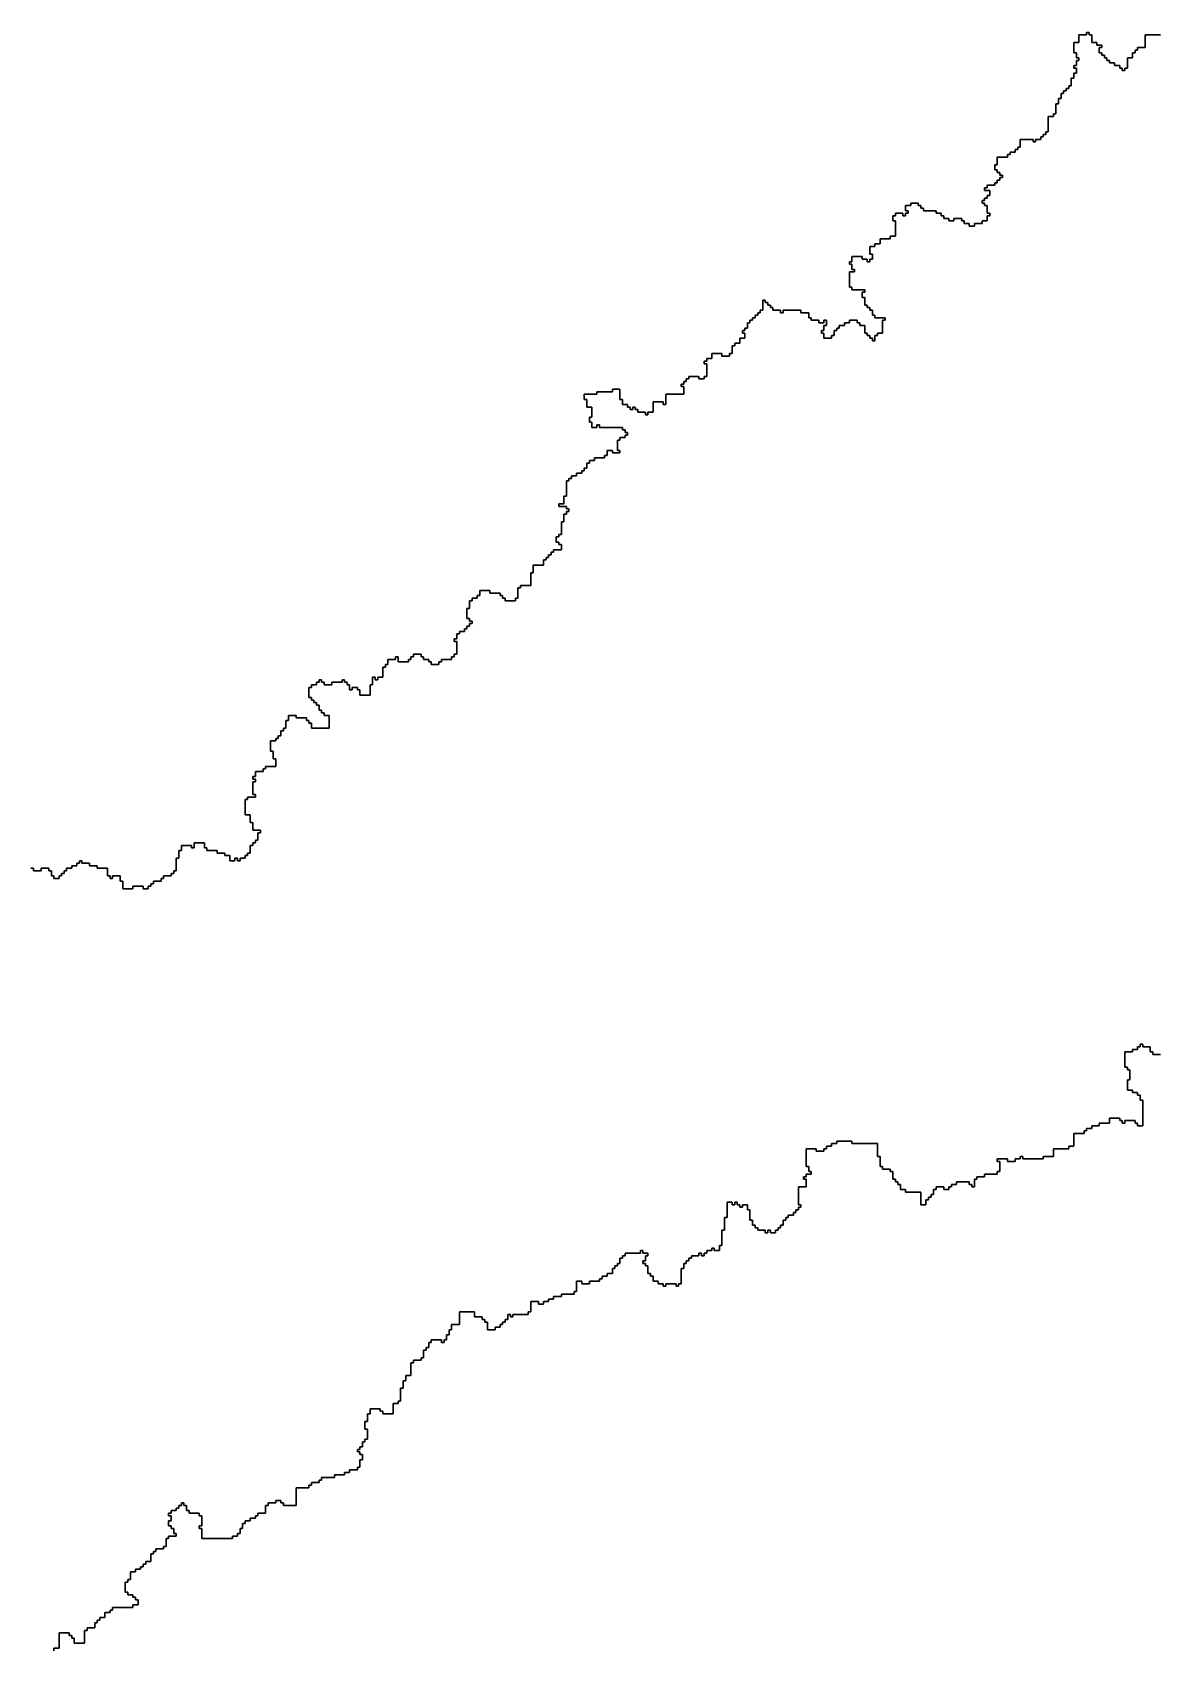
# Model space of a CAD drawing. Header units: inches. Extents: x -98695 to 376223, y 1122520 to 1501782.
# Drawn here: x 334072 to 347661, y 1219424 to 1238997 of the extents above; entities that cross this region are included whole.
import ezdxf

# ---------------------------------------------------------------- set-up
doc = ezdxf.new("R2010")
doc.units = ezdxf.units.IN
doc.header["$MEASUREMENT"] = 0
doc.layers.add('subs1', color=7, linetype='Continuous', true_color=0xc8dcf7)

msp = doc.modelspace()

# ---------------------------------------------------------------- linework, layer by layer
at = {"layer": 'subs1'}
for points in [[(334055, 1228880), (334086, 1228880), (334086, 1228849), (334179, 1228849), (334179, 1228880), (334271, 1228880), (334271, 1228849), (334302, 1228849), (334302, 1228787), (334333, 1228787), (334333, 1228756), (334395, 1228756), (334395, 1228787), (334426, 1228787), (334426, 1228818), (334456, 1228818), (334456, 1228849), (334487, 1228849), (334487, 1228880), (334549, 1228880), (334549, 1228910), (334611, 1228910), (334611, 1228941), (334642, 1228941), (334642, 1228972), (334672, 1228972), (334672, 1228941), (334765, 1228941), (334765, 1228910), (334857, 1228910), (334857, 1228880), (334981, 1228880), (334981, 1228787), (335012, 1228787), (335012, 1228756), (335043, 1228756), (335043, 1228787), (335135, 1228787), (335135, 1228725), (335166, 1228725), (335166, 1228633), (335289, 1228633), (335289, 1228664), (335413, 1228664), (335413, 1228633), (335474, 1228633), (335474, 1228664), (335505, 1228664), (335505, 1228694), (335536, 1228694), (335536, 1228725), (335629, 1228725), (335629, 1228756), (335659, 1228756), (335659, 1228787), (335752, 1228787), (335752, 1228818), (335783, 1228818), (335783, 1228849), (335814, 1228849), (335814, 1229003), (335845, 1229003), (335845, 1229095), (335875, 1229095), (335875, 1229157), (335999, 1229157), (335999, 1229126), (336030, 1229126), (336030, 1229188), (336153, 1229188), (336153, 1229126), (336184, 1229126), (336184, 1229095), (336307, 1229095), (336307, 1229065), (336400, 1229065), (336400, 1229034), (336462, 1229034), (336462, 1228972), (336523, 1228972), (336523, 1229003), (336554, 1229003), (336554, 1228972), (336585, 1228972), (336585, 1229003), (336647, 1229003), (336647, 1229034), (336677, 1229034), (336677, 1229065), (336708, 1229065), (336708, 1229157), (336739, 1229157), (336739, 1229188), (336770, 1229188), (336770, 1229219), (336801, 1229219), (336801, 1229311), (336832, 1229311), (336832, 1229342), (336739, 1229342), (336739, 1229435), (336708, 1229435), (336708, 1229527), (336647, 1229527), (336647, 1229712), (336677, 1229712), (336677, 1229743), (336770, 1229743), (336770, 1229774), (336739, 1229774), (336739, 1229928), (336770, 1229928), (336770, 1229959), (336739, 1229959), (336739, 1229990), (336770, 1229990), (336770, 1230052), (336863, 1230052), (336863, 1230083), (336893, 1230083), (336893, 1230113), (337017, 1230113), (337017, 1230206), (336986, 1230206), (336986, 1230299), (336955, 1230299), (336955, 1230422), (337017, 1230422), (337017, 1230453), (337048, 1230453), (337048, 1230484), (337078, 1230484), (337078, 1230545), (337109, 1230545), (337109, 1230576), (337140, 1230576), (337140, 1230669), (337171, 1230669), (337171, 1230730), (337264, 1230730), (337264, 1230700), (337387, 1230700), (337387, 1230669), (337418, 1230669), (337418, 1230638), (337449, 1230638), (337449, 1230576), (337665, 1230576), (337665, 1230730), (337603, 1230730), (337603, 1230761), (337572, 1230761), (337572, 1230792), (337541, 1230792), (337541, 1230854), (337510, 1230854), (337510, 1230885), (337479, 1230885), (337479, 1230915), (337449, 1230915), (337449, 1230946), (337418, 1230946), (337418, 1231070), (337449, 1231070), (337449, 1231101), (337510, 1231101), (337510, 1231131), (337541, 1231131), (337541, 1231162), (337572, 1231162), (337572, 1231131), (337603, 1231131), (337603, 1231101), (337695, 1231101), (337695, 1231131), (337819, 1231131), (337819, 1231162), (337850, 1231162), (337850, 1231131), (337880, 1231131), (337880, 1231101), (337911, 1231101), (337911, 1231039), (337942, 1231039), (337942, 1231070), (338004, 1231070), (338004, 1231039), (338035, 1231039), (338035, 1230977), (338158, 1230977), (338158, 1231101), (338189, 1231101), (338189, 1231193), (338220, 1231193), (338220, 1231162), (338251, 1231162), (338251, 1231193), (338312, 1231193), (338312, 1231316), (338343, 1231316), (338343, 1231347), (338374, 1231347), (338374, 1231409), (338467, 1231409), (338467, 1231440), (338497, 1231440), (338497, 1231378), (338621, 1231378), (338621, 1231409), (338652, 1231409), (338652, 1231440), (338682, 1231440), (338682, 1231471), (338775, 1231471), (338775, 1231440), (338806, 1231440), (338806, 1231409), (338868, 1231409), (338868, 1231378), (338898, 1231378), (338898, 1231347), (338991, 1231347), (338991, 1231378), (339022, 1231378), (339022, 1231409), (339145, 1231409), (339145, 1231440), (339176, 1231440), (339176, 1231471), (339207, 1231471), (339207, 1231625), (339176, 1231625), (339176, 1231656), (339207, 1231656), (339207, 1231717), (339238, 1231717), (339238, 1231748), (339299, 1231748), (339299, 1231779), (339330, 1231779), (339330, 1231810), (339361, 1231810), (339361, 1231841), (339392, 1231841), (339392, 1231872), (339361, 1231872), (339361, 1231903), (339330, 1231903), (339330, 1232026), (339361, 1232026), (339361, 1232118), (339392, 1232118), (339392, 1232149), (339454, 1232149), (339454, 1232180), (339484, 1232180), (339484, 1232242), (339608, 1232242), (339608, 1232211), (339731, 1232211), (339731, 1232180), (339762, 1232180), (339762, 1232149), (339793, 1232149), (339793, 1232118), (339916, 1232118), (339916, 1232149), (339947, 1232149), (339947, 1232273), (339978, 1232273), (339978, 1232304), (340101, 1232304), (340101, 1232458), (340132, 1232458), (340132, 1232550), (340256, 1232550), (340256, 1232612), (340287, 1232612), (340287, 1232643), (340317, 1232643), (340317, 1232674), (340348, 1232674), (340348, 1232705), (340379, 1232705), (340379, 1232735), (340472, 1232735), (340472, 1232797), (340441, 1232797), (340441, 1232828), (340410, 1232828), (340410, 1232890), (340441, 1232890), (340441, 1232920), (340472, 1232920), (340472, 1233075), (340502, 1233075), (340502, 1233167), (340533, 1233167), (340533, 1233198), (340564, 1233198), (340564, 1233229), (340533, 1233229), (340533, 1233260), (340441, 1233260), (340441, 1233291), (340502, 1233291), (340502, 1233383), (340533, 1233383), (340533, 1233568), (340564, 1233568), (340564, 1233599), (340595, 1233599), (340595, 1233630), (340657, 1233630), (340657, 1233661), (340718, 1233661), (340718, 1233692), (340749, 1233692), (340749, 1233723), (340780, 1233723), (340780, 1233784), (340811, 1233784), (340811, 1233815), (340873, 1233815), (340873, 1233846), (340996, 1233846), (340996, 1233877), (341027, 1233877), (341027, 1233938), (341089, 1233938), (341089, 1233908), (341181, 1233908), (341181, 1233938), (341150, 1233938), (341150, 1234062), (341181, 1234062), (341181, 1234093), (341243, 1234093), (341243, 1234124), (341274, 1234124), (341274, 1234154), (341243, 1234154), (341243, 1234185), (341212, 1234185), (341212, 1234216), (340934, 1234216), (340934, 1234247), (340903, 1234247), (340903, 1234216), (340842, 1234216), (340842, 1234278), (340811, 1234278), (340811, 1234339), (340842, 1234339), (340842, 1234463), (340780, 1234463), (340780, 1234555), (340749, 1234555), (340749, 1234617), (340903, 1234617), (340903, 1234648), (341089, 1234648), (341089, 1234679), (341181, 1234679), (341181, 1234555), (341212, 1234555), (341212, 1234494), (341274, 1234494), (341274, 1234463), (341304, 1234463), (341304, 1234432), (341335, 1234432), (341335, 1234463), (341366, 1234463), (341366, 1234432), (341397, 1234432), (341397, 1234401), (341490, 1234401), (341490, 1234370), (341520, 1234370), (341520, 1234401), (341582, 1234401), (341582, 1234525), (341705, 1234525), (341705, 1234494), (341736, 1234494), (341736, 1234617), (341952, 1234617), (341952, 1234710), (341921, 1234710), (341921, 1234740), (341952, 1234740), (341952, 1234771), (341983, 1234771), (341983, 1234802), (342014, 1234802), (342014, 1234833), (342137, 1234833), (342137, 1234802), (342199, 1234802), (342199, 1234833), (342230, 1234833), (342230, 1234987), (342199, 1234987), (342199, 1235018), (342230, 1235018), (342230, 1235049), (342292, 1235049), (342292, 1235111), (342415, 1235111), (342415, 1235080), (342507, 1235080), (342507, 1235111), (342538, 1235111), (342538, 1235203), (342569, 1235203), (342569, 1235234), (342631, 1235234), (342631, 1235296), (342693, 1235296), (342693, 1235357), (342662, 1235357), (342662, 1235388), (342693, 1235388), (342693, 1235419), (342723, 1235419), (342723, 1235481), (342754, 1235481), (342754, 1235512), (342785, 1235512), (342785, 1235542), (342816, 1235542), (342816, 1235573), (342847, 1235573), (342847, 1235604), (342878, 1235604), (342878, 1235635), (342908, 1235635), (342908, 1235758), (342939, 1235758), (342939, 1235728), (342970, 1235728), (342970, 1235697), (343001, 1235697), (343001, 1235666), (343032, 1235666), (343032, 1235635), (343124, 1235635), (343124, 1235604), (343155, 1235604), (343155, 1235635), (343371, 1235635), (343371, 1235604), (343464, 1235604), (343464, 1235542), (343495, 1235542), (343495, 1235512), (343587, 1235512), (343587, 1235481), (343649, 1235481), (343649, 1235512), (343680, 1235512), (343680, 1235450), (343649, 1235450), (343649, 1235388), (343618, 1235388), (343618, 1235357), (343649, 1235357), (343649, 1235296), (343741, 1235296), (343741, 1235327), (343772, 1235327), (343772, 1235388), (343803, 1235388), (343803, 1235419), (343834, 1235419), (343834, 1235450), (343896, 1235450), (343896, 1235481), (343957, 1235481), (343957, 1235512), (344050, 1235512), (344050, 1235481), (344081, 1235481), (344081, 1235450), (344142, 1235450), (344142, 1235357), (344173, 1235357), (344173, 1235327), (344204, 1235327), (344204, 1235296), (344235, 1235296), (344235, 1235265), (344266, 1235265), (344266, 1235327), (344297, 1235327), (344297, 1235357), (344358, 1235357), (344358, 1235512), (344389, 1235512), (344389, 1235542), (344266, 1235542), (344266, 1235573), (344235, 1235573), (344235, 1235635), (344204, 1235635), (344204, 1235666), (344173, 1235666), (344173, 1235697), (344142, 1235697), (344142, 1235789), (344112, 1235789), (344112, 1235851), (344142, 1235851), (344142, 1235882), (343988, 1235882), (343988, 1235913), (343957, 1235913), (343957, 1236098), (344019, 1236098), (344019, 1236129), (343988, 1236129), (343988, 1236190), (343957, 1236190), (343957, 1236221), (343988, 1236221), (343988, 1236283), (344112, 1236283), (344112, 1236252), (344173, 1236252), (344173, 1236221), (344204, 1236221), (344204, 1236252), (344235, 1236252), (344235, 1236314), (344204, 1236314), (344204, 1236406), (344266, 1236406), (344266, 1236437), (344327, 1236437), (344327, 1236499), (344451, 1236499), (344451, 1236530), (344513, 1236530), (344513, 1236715), (344482, 1236715), (344482, 1236776), (344513, 1236776), (344513, 1236807), (344605, 1236807), (344605, 1236776), (344636, 1236776), (344636, 1236807), (344667, 1236807), (344667, 1236838), (344636, 1236838), (344636, 1236900), (344698, 1236900), (344698, 1236931), (344790, 1236931), (344790, 1236900), (344821, 1236900), (344821, 1236869), (344852, 1236869), (344852, 1236838), (345006, 1236838), (345006, 1236807), (345068, 1236807), (345068, 1236776), (345099, 1236776), (345099, 1236745), (345160, 1236745), (345160, 1236715), (345222, 1236715), (345222, 1236745), (345315, 1236745), (345315, 1236715), (345345, 1236715), (345345, 1236684), (345407, 1236684), (345407, 1236653), (345469, 1236653), (345469, 1236684), (345561, 1236684), (345561, 1236715), (345623, 1236715), (345623, 1236776), (345654, 1236776), (345654, 1236807), (345623, 1236807), (345623, 1236900), (345592, 1236900), (345592, 1236931), (345561, 1236931), (345561, 1236961), (345592, 1236961), (345592, 1236992), (345623, 1236992), (345623, 1237023), (345654, 1237023), (345654, 1237085), (345592, 1237085), (345592, 1237116), (345623, 1237116), (345623, 1237147), (345716, 1237147), (345716, 1237177), (345746, 1237177), (345746, 1237208), (345777, 1237208), (345777, 1237239), (345808, 1237239), (345808, 1237270), (345777, 1237270), (345777, 1237301), (345746, 1237301), (345746, 1237332), (345716, 1237332), (345716, 1237393), (345746, 1237393), (345746, 1237486), (345870, 1237486), (345870, 1237517), (345901, 1237517), (345901, 1237548), (345962, 1237548), (345962, 1237578), (345993, 1237578), (345993, 1237609), (346024, 1237609), (346024, 1237702), (346178, 1237702), (346178, 1237671), (346209, 1237671), (346209, 1237702), (346271, 1237702), (346271, 1237733), (346302, 1237733), (346302, 1237763), (346332, 1237763), (346332, 1237794), (346363, 1237794), (346363, 1237979), (346425, 1237979), (346425, 1238010), (346456, 1238010), (346456, 1238134), (346487, 1238134), (346487, 1238195), (346518, 1238195), (346518, 1238257), (346548, 1238257), (346548, 1238288), (346579, 1238288), (346579, 1238319), (346610, 1238319), (346610, 1238350), (346641, 1238350), (346641, 1238442), (346672, 1238442), (346672, 1238504), (346703, 1238504), (346703, 1238565), (346672, 1238565), (346672, 1238596), (346703, 1238596), (346703, 1238658), (346734, 1238658), (346734, 1238689), (346703, 1238689), (346703, 1238751), (346672, 1238751), (346672, 1238874), (346734, 1238874), (346734, 1238966), (346826, 1238966), (346826, 1238997), (346857, 1238997), (346857, 1238966), (346888, 1238966), (346888, 1238874), (346949, 1238874), (346949, 1238843), (347011, 1238843), (347011, 1238812), (346980, 1238812), (346980, 1238751), (347011, 1238751), (347011, 1238720), (347042, 1238720), (347042, 1238689), (347073, 1238689), (347073, 1238658), (347104, 1238658), (347104, 1238627), (347165, 1238627), (347165, 1238596), (347227, 1238596), (347227, 1238565), (347258, 1238565), (347258, 1238535), (347289, 1238535), (347289, 1238565), (347320, 1238565), (347320, 1238689), (347381, 1238689), (347381, 1238751), (347412, 1238751), (347412, 1238781), (347443, 1238781), (347443, 1238812), (347536, 1238812), (347536, 1238966), (347721, 1238966)], [(347721, 1226628), (347628, 1226628), (347628, 1226659), (347597, 1226659), (347597, 1226720), (347505, 1226720), (347505, 1226751), (347474, 1226751), (347474, 1226720), (347443, 1226720), (347443, 1226689), (347381, 1226689), (347381, 1226659), (347289, 1226659), (347289, 1226473), (347320, 1226473), (347320, 1226443), (347350, 1226443), (347350, 1226319), (347320, 1226319), (347320, 1226196), (347381, 1226196), (347381, 1226165), (347443, 1226165), (347443, 1226134), (347474, 1226134), (347474, 1226072), (347505, 1226072), (347505, 1225764), (347443, 1225764), (347443, 1225795), (347412, 1225795), (347412, 1225826), (347289, 1225826), (347289, 1225795), (347258, 1225795), (347258, 1225826), (347227, 1225826), (347227, 1225857), (347104, 1225857), (347104, 1225795), (346980, 1225795), (346980, 1225764), (346888, 1225764), (346888, 1225733), (346826, 1225733), (346826, 1225702), (346795, 1225702), (346795, 1225671), (346672, 1225671), (346672, 1225517), (346610, 1225517), (346610, 1225486), (346425, 1225486), (346425, 1225394), (346302, 1225394), (346302, 1225363), (346055, 1225363), (346055, 1225394), (346024, 1225394), (346024, 1225363), (345962, 1225363), (345962, 1225332), (345870, 1225332), (345870, 1225363), (345746, 1225363), (345746, 1225332), (345777, 1225332), (345777, 1225209), (345746, 1225209), (345746, 1225178), (345592, 1225178), (345592, 1225147), (345500, 1225147), (345500, 1225116), (345469, 1225116), (345469, 1225024), (345438, 1225024), (345438, 1225055), (345407, 1225055), (345407, 1225085), (345253, 1225085), (345253, 1225055), (345191, 1225055), (345191, 1225024), (345160, 1225024), (345160, 1224993), (345099, 1224993), (345099, 1225024), (345006, 1225024), (345006, 1224993), (344975, 1224993), (344975, 1224931), (344944, 1224931), (344944, 1224900), (344914, 1224900), (344914, 1224869), (344883, 1224869), (344883, 1224808), (344821, 1224808), (344821, 1224962), (344636, 1224962), (344636, 1224993), (344574, 1224993), (344574, 1225055), (344543, 1225055), (344543, 1225085), (344513, 1225085), (344513, 1225116), (344482, 1225116), (344482, 1225209), (344451, 1225209), (344451, 1225240), (344358, 1225240), (344358, 1225270), (344327, 1225270), (344327, 1225394), (344297, 1225394), (344297, 1225548), (343988, 1225548), (343988, 1225579), (343803, 1225579), (343803, 1225548), (343741, 1225548), (343741, 1225517), (343680, 1225517), (343680, 1225486), (343649, 1225486), (343649, 1225456), (343556, 1225456), (343556, 1225486), (343433, 1225486), (343433, 1225270), (343464, 1225270), (343464, 1225209), (343495, 1225209), (343495, 1225178), (343433, 1225178), (343433, 1225147), (343402, 1225147), (343402, 1225116), (343433, 1225116), (343433, 1225024), (343340, 1225024), (343340, 1224808), (343371, 1224808), (343371, 1224777), (343340, 1224777), (343340, 1224746), (343310, 1224746), (343310, 1224715), (343279, 1224715), (343279, 1224684), (343217, 1224684), (343217, 1224654), (343186, 1224654), (343186, 1224623), (343155, 1224623), (343155, 1224561), (343124, 1224561), (343124, 1224530), (343094, 1224530), (343094, 1224499), (343063, 1224499), (343063, 1224468), (343001, 1224468), (343001, 1224499), (342970, 1224499), (342970, 1224468), (342939, 1224468), (342939, 1224499), (342847, 1224499), (342847, 1224530), (342816, 1224530), (342816, 1224561), (342785, 1224561), (342785, 1224623), (342754, 1224623), (342754, 1224746), (342723, 1224746), (342723, 1224808), (342662, 1224808), (342662, 1224777), (342631, 1224777), (342631, 1224808), (342600, 1224808), (342600, 1224839), (342569, 1224839), (342569, 1224808), (342538, 1224808), (342538, 1224839), (342477, 1224839), (342477, 1224654), (342446, 1224654), (342446, 1224499), (342415, 1224499), (342415, 1224314), (342384, 1224314), (342384, 1224253), (342322, 1224253), (342322, 1224283), (342292, 1224283), (342292, 1224253), (342230, 1224253), (342230, 1224222), (342199, 1224222), (342199, 1224191), (342168, 1224191), (342168, 1224222), (342137, 1224222), (342137, 1224191), (342045, 1224191), (342045, 1224160), (342014, 1224160), (342014, 1224129), (341983, 1224129), (341983, 1224098), (341952, 1224098), (341952, 1224037), (341921, 1224037), (341921, 1223852), (341891, 1223852), (341891, 1223821), (341860, 1223821), (341860, 1223852), (341736, 1223852), (341736, 1223821), (341705, 1223821), (341705, 1223852), (341644, 1223852), (341644, 1223882), (341582, 1223882), (341582, 1223944), (341551, 1223944), (341551, 1223975), (341520, 1223975), (341520, 1224067), (341490, 1224067), (341490, 1224098), (341459, 1224098), (341459, 1224129), (341490, 1224129), (341490, 1224191), (341520, 1224191), (341520, 1224222), (341459, 1224222), (341459, 1224253), (341428, 1224253), (341428, 1224222), (341243, 1224222), (341243, 1224191), (341212, 1224191), (341212, 1224160), (341181, 1224160), (341181, 1224098), (341150, 1224098), (341150, 1224067), (341119, 1224067), (341119, 1224037), (341089, 1224037), (341089, 1223975), (341027, 1223975), (341027, 1223944), (340965, 1223944), (340965, 1223913), (340934, 1223913), (340934, 1223882), (340811, 1223882), (340811, 1223852), (340718, 1223852), (340718, 1223882), (340657, 1223882), (340657, 1223759), (340626, 1223759), (340626, 1223728), (340472, 1223728), (340472, 1223697), (340379, 1223697), (340379, 1223666), (340317, 1223666), (340317, 1223636), (340256, 1223636), (340256, 1223605), (340194, 1223605), (340194, 1223636), (340101, 1223636), (340101, 1223512), (340071, 1223512), (340071, 1223481), (339886, 1223481), (339886, 1223451), (339855, 1223451), (339855, 1223481), (339824, 1223481), (339824, 1223420), (339793, 1223420), (339793, 1223389), (339762, 1223389), (339762, 1223358), (339731, 1223358), (339731, 1223327), (339670, 1223327), (339670, 1223296), (339577, 1223296), (339577, 1223389), (339546, 1223389), (339546, 1223420), (339515, 1223420), (339515, 1223451), (339423, 1223451), (339423, 1223512), (339238, 1223512), (339238, 1223358), (339145, 1223358), (339145, 1223296), (339114, 1223296), (339114, 1223235), (339083, 1223235), (339083, 1223173), (339053, 1223173), (339053, 1223142), (339022, 1223142), (339022, 1223173), (338898, 1223173), (338898, 1223142), (338868, 1223142), (338868, 1223080), (338837, 1223080), (338837, 1223049), (338806, 1223049), (338806, 1222957), (338775, 1222957), (338775, 1222926), (338682, 1222926), (338682, 1222895), (338652, 1222895), (338652, 1222741), (338590, 1222741), (338590, 1222679), (338559, 1222679), (338559, 1222587), (338528, 1222587), (338528, 1222433), (338497, 1222433), (338497, 1222402), (338436, 1222402), (338436, 1222278), (338312, 1222278), (338312, 1222309), (338281, 1222309), (338281, 1222340), (338158, 1222340), (338158, 1222278), (338127, 1222278), (338127, 1222186), (338096, 1222186), (338096, 1222093), (338127, 1222093), (338127, 1221970), (338096, 1221970), (338096, 1221939), (338066, 1221939), (338066, 1221877), (338035, 1221877), (338035, 1221846), (338004, 1221846), (338004, 1221816), (338035, 1221816), (338035, 1221785), (338066, 1221785), (338066, 1221723), (338035, 1221723), (338035, 1221631), (338004, 1221631), (338004, 1221600), (337911, 1221600), (337911, 1221569), (337850, 1221569), (337850, 1221538), (337726, 1221538), (337726, 1221507), (337572, 1221507), (337572, 1221476), (337541, 1221476), (337541, 1221445), (337449, 1221445), (337449, 1221415), (337418, 1221415), (337418, 1221384), (337264, 1221384), (337264, 1221168), (337109, 1221168), (337109, 1221199), (337078, 1221199), (337078, 1221230), (337017, 1221230), (337017, 1221199), (336924, 1221199), (336924, 1221168), (336893, 1221168), (336893, 1221075), (336801, 1221075), (336801, 1221044), (336770, 1221044), (336770, 1221014), (336708, 1221014), (336708, 1220983), (336647, 1220983), (336647, 1220952), (336616, 1220952), (336616, 1220890), (336585, 1220890), (336585, 1220829), (336554, 1220829), (336554, 1220798), (336492, 1220798), (336492, 1220767), (336122, 1220767), (336122, 1220890), (336091, 1220890), (336091, 1220921), (336122, 1220921), (336122, 1221044), (336091, 1221044), (336091, 1221075), (335968, 1221075), (335968, 1221106), (335937, 1221106), (335937, 1221168), (335906, 1221168), (335906, 1221199), (335875, 1221199), (335875, 1221168), (335845, 1221168), (335845, 1221137), (335814, 1221137), (335814, 1221106), (335752, 1221106), (335752, 1221075), (335721, 1221075), (335721, 1221044), (335752, 1221044), (335752, 1220983), (335721, 1220983), (335721, 1220921), (335752, 1220921), (335752, 1220890), (335783, 1220890), (335783, 1220829), (335814, 1220829), (335814, 1220798), (335721, 1220798), (335721, 1220767), (335690, 1220767), (335690, 1220674), (335659, 1220674), (335659, 1220643), (335567, 1220643), (335567, 1220613), (335536, 1220613), (335536, 1220582), (335505, 1220582), (335505, 1220489), (335444, 1220489), (335444, 1220458), (335413, 1220458), (335413, 1220428), (335382, 1220428), (335382, 1220397), (335320, 1220397), (335320, 1220366), (335258, 1220366), (335258, 1220273), (335228, 1220273), (335228, 1220242), (335197, 1220242), (335197, 1220119), (335228, 1220119), (335228, 1220088), (335289, 1220088), (335289, 1220057), (335320, 1220057), (335320, 1220027), (335351, 1220027), (335351, 1219965), (335289, 1219965), (335289, 1219934), (335043, 1219934), (335043, 1219903), (335012, 1219903), (335012, 1219872), (334950, 1219872), (334950, 1219811), (334888, 1219811), (334888, 1219780), (334857, 1219780), (334857, 1219749), (334827, 1219749), (334827, 1219687), (334734, 1219687), (334734, 1219656), (334703, 1219656), (334703, 1219502), (334580, 1219502), (334580, 1219564), (334549, 1219564), (334549, 1219595), (334518, 1219595), (334518, 1219626), (334395, 1219626), (334395, 1219440), (334333, 1219440), (334333, 1219410)]]:
    msp.add_lwpolyline(points, dxfattribs=at)
for points in [[(347721, 1238966, 0), (347536, 1238966, 0), (347536, 1238812, 0), (347443, 1238812, 0), (347443, 1238781, 0), (347412, 1238781, 0), (347412, 1238751, 0), (347381, 1238751, 0), (347381, 1238689, 0), (347320, 1238689, 0), (347320, 1238565, 0), (347289, 1238565, 0), (347289, 1238535, 0), (347258, 1238535, 0), (347258, 1238565, 0), (347227, 1238565, 0), (347227, 1238596, 0), (347165, 1238596, 0), (347165, 1238627, 0), (347104, 1238627, 0), (347104, 1238658, 0), (347073, 1238658, 0), (347073, 1238689, 0), (347042, 1238689, 0), (347042, 1238720, 0), (347011, 1238720, 0), (347011, 1238751, 0), (346980, 1238751, 0), (346980, 1238812, 0), (347011, 1238812, 0), (347011, 1238843, 0), (346949, 1238843, 0), (346949, 1238874, 0), (346888, 1238874, 0), (346888, 1238966, 0), (346857, 1238966, 0), (346857, 1238997, 0), (346826, 1238997, 0), (346826, 1238966, 0), (346734, 1238966, 0), (346734, 1238874, 0), (346672, 1238874, 0), (346672, 1238751, 0), (346703, 1238751, 0), (346703, 1238689, 0), (346734, 1238689, 0), (346734, 1238658, 0), (346703, 1238658, 0), (346703, 1238596, 0), (346672, 1238596, 0), (346672, 1238565, 0), (346703, 1238565, 0), (346703, 1238504, 0), (346672, 1238504, 0), (346672, 1238442, 0), (346641, 1238442, 0), (346641, 1238350, 0), (346610, 1238350, 0), (346610, 1238319, 0), (346579, 1238319, 0), (346579, 1238288, 0), (346548, 1238288, 0), (346548, 1238257, 0), (346518, 1238257, 0), (346518, 1238195, 0), (346487, 1238195, 0), (346487, 1238134, 0), (346456, 1238134, 0), (346456, 1238010, 0), (346425, 1238010, 0), (346425, 1237979, 0), (346363, 1237979, 0), (346363, 1237794, 0), (346332, 1237794, 0), (346332, 1237763, 0), (346302, 1237763, 0), (346302, 1237733, 0), (346271, 1237733, 0), (346271, 1237702, 0), (346209, 1237702, 0), (346209, 1237671, 0), (346178, 1237671, 0), (346178, 1237702, 0), (346024, 1237702, 0), (346024, 1237609, 0), (345993, 1237609, 0), (345993, 1237578, 0), (345962, 1237578, 0), (345962, 1237548, 0), (345901, 1237548, 0), (345901, 1237517, 0), (345870, 1237517, 0), (345870, 1237486, 0), (345746, 1237486, 0), (345746, 1237393, 0), (345716, 1237393, 0), (345716, 1237332, 0), (345746, 1237332, 0), (345746, 1237301, 0), (345777, 1237301, 0), (345777, 1237270, 0), (345808, 1237270, 0), (345808, 1237239, 0), (345777, 1237239, 0), (345777, 1237208, 0), (345746, 1237208, 0), (345746, 1237177, 0), (345716, 1237177, 0), (345716, 1237147, 0), (345623, 1237147, 0), (345623, 1237116, 0), (345592, 1237116, 0), (345592, 1237085, 0), (345654, 1237085, 0), (345654, 1237023, 0), (345623, 1237023, 0), (345623, 1236992, 0), (345592, 1236992, 0), (345592, 1236961, 0), (345561, 1236961, 0), (345561, 1236931, 0), (345592, 1236931, 0), (345592, 1236900, 0), (345623, 1236900, 0), (345623, 1236807, 0), (345654, 1236807, 0), (345654, 1236776, 0), (345623, 1236776, 0), (345623, 1236715, 0), (345561, 1236715, 0), (345561, 1236684, 0), (345469, 1236684, 0), (345469, 1236653, 0), (345407, 1236653, 0), (345407, 1236684, 0), (345345, 1236684, 0), (345345, 1236715, 0), (345315, 1236715, 0), (345315, 1236745, 0), (345222, 1236745, 0), (345222, 1236715, 0), (345160, 1236715, 0), (345160, 1236745, 0), (345099, 1236745, 0), (345099, 1236776, 0), (345068, 1236776, 0), (345068, 1236807, 0), (345006, 1236807, 0), (345006, 1236838, 0), (344852, 1236838, 0), (344852, 1236869, 0), (344821, 1236869, 0), (344821, 1236900, 0), (344790, 1236900, 0), (344790, 1236931, 0), (344698, 1236931, 0), (344698, 1236900, 0), (344636, 1236900, 0), (344636, 1236838, 0), (344667, 1236838, 0), (344667, 1236807, 0), (344636, 1236807, 0), (344636, 1236776, 0), (344605, 1236776, 0), (344605, 1236807, 0), (344513, 1236807, 0), (344513, 1236776, 0), (344482, 1236776, 0), (344482, 1236715, 0), (344513, 1236715, 0), (344513, 1236530, 0), (344451, 1236530, 0), (344451, 1236499, 0), (344327, 1236499, 0), (344327, 1236437, 0), (344266, 1236437, 0), (344266, 1236406, 0), (344204, 1236406, 0), (344204, 1236314, 0), (344235, 1236314, 0), (344235, 1236252, 0), (344204, 1236252, 0), (344204, 1236221, 0), (344173, 1236221, 0), (344173, 1236252, 0), (344112, 1236252, 0), (344112, 1236283, 0), (343988, 1236283, 0), (343988, 1236221, 0), (343957, 1236221, 0), (343957, 1236190, 0), (343988, 1236190, 0), (343988, 1236129, 0), (344019, 1236129, 0), (344019, 1236098, 0), (343957, 1236098, 0), (343957, 1235913, 0), (343988, 1235913, 0), (343988, 1235882, 0), (344142, 1235882, 0), (344142, 1235851, 0), (344112, 1235851, 0), (344112, 1235789, 0), (344142, 1235789, 0), (344142, 1235697, 0), (344173, 1235697, 0), (344173, 1235666, 0), (344204, 1235666, 0), (344204, 1235635, 0), (344235, 1235635, 0), (344235, 1235573, 0), (344266, 1235573, 0), (344266, 1235542, 0), (344389, 1235542, 0), (344389, 1235512, 0), (344358, 1235512, 0), (344358, 1235357, 0), (344297, 1235357, 0), (344297, 1235327, 0), (344266, 1235327, 0), (344266, 1235265, 0), (344235, 1235265, 0), (344235, 1235296, 0), (344204, 1235296, 0), (344204, 1235327, 0), (344173, 1235327, 0), (344173, 1235357, 0), (344142, 1235357, 0), (344142, 1235450, 0), (344081, 1235450, 0), (344081, 1235481, 0), (344050, 1235481, 0), (344050, 1235512, 0), (343957, 1235512, 0), (343957, 1235481, 0), (343896, 1235481, 0), (343896, 1235450, 0), (343834, 1235450, 0), (343834, 1235419, 0), (343803, 1235419, 0), (343803, 1235388, 0), (343772, 1235388, 0), (343772, 1235327, 0), (343741, 1235327, 0), (343741, 1235296, 0), (343649, 1235296, 0), (343649, 1235357, 0), (343618, 1235357, 0), (343618, 1235388, 0), (343649, 1235388, 0), (343649, 1235450, 0), (343680, 1235450, 0), (343680, 1235512, 0), (343649, 1235512, 0), (343649, 1235481, 0), (343587, 1235481, 0), (343587, 1235512, 0), (343495, 1235512, 0), (343495, 1235542, 0), (343464, 1235542, 0), (343464, 1235604, 0), (343371, 1235604, 0), (343371, 1235635, 0), (343155, 1235635, 0), (343155, 1235604, 0), (343124, 1235604, 0), (343124, 1235635, 0), (343032, 1235635, 0), (343032, 1235666, 0), (343001, 1235666, 0), (343001, 1235697, 0), (342970, 1235697, 0), (342970, 1235728, 0), (342939, 1235728, 0), (342939, 1235758, 0), (342908, 1235758, 0), (342908, 1235635, 0), (342878, 1235635, 0), (342878, 1235604, 0), (342847, 1235604, 0), (342847, 1235573, 0), (342816, 1235573, 0), (342816, 1235542, 0), (342785, 1235542, 0), (342785, 1235512, 0), (342754, 1235512, 0), (342754, 1235481, 0), (342723, 1235481, 0), (342723, 1235419, 0), (342693, 1235419, 0), (342693, 1235388, 0), (342662, 1235388, 0), (342662, 1235357, 0), (342693, 1235357, 0), (342693, 1235296, 0), (342631, 1235296, 0), (342631, 1235234, 0), (342569, 1235234, 0), (342569, 1235203, 0), (342538, 1235203, 0), (342538, 1235111, 0), (342507, 1235111, 0), (342507, 1235080, 0), (342415, 1235080, 0), (342415, 1235111, 0), (342292, 1235111, 0), (342292, 1235049, 0), (342230, 1235049, 0), (342230, 1235018, 0), (342199, 1235018, 0), (342199, 1234987, 0), (342230, 1234987, 0), (342230, 1234833, 0), (342199, 1234833, 0), (342199, 1234802, 0), (342137, 1234802, 0), (342137, 1234833, 0), (342014, 1234833, 0), (342014, 1234802, 0), (341983, 1234802, 0), (341983, 1234771, 0), (341952, 1234771, 0), (341952, 1234740, 0), (341921, 1234740, 0), (341921, 1234710, 0), (341952, 1234710, 0), (341952, 1234617, 0), (341736, 1234617, 0), (341736, 1234494, 0), (341705, 1234494, 0), (341705, 1234525, 0), (341582, 1234525, 0), (341582, 1234401, 0), (341520, 1234401, 0), (341520, 1234370, 0), (341490, 1234370, 0), (341490, 1234401, 0), (341397, 1234401, 0), (341397, 1234432, 0), (341366, 1234432, 0), (341366, 1234463, 0), (341335, 1234463, 0), (341335, 1234432, 0), (341304, 1234432, 0), (341304, 1234463, 0), (341274, 1234463, 0), (341274, 1234494, 0), (341212, 1234494, 0), (341212, 1234555, 0), (341181, 1234555, 0), (341181, 1234679, 0), (341089, 1234679, 0), (341089, 1234648, 0), (340903, 1234648, 0), (340903, 1234617, 0), (340749, 1234617, 0), (340749, 1234555, 0), (340780, 1234555, 0), (340780, 1234463, 0), (340842, 1234463, 0), (340842, 1234339, 0), (340811, 1234339, 0), (340811, 1234278, 0), (340842, 1234278, 0), (340842, 1234216, 0), (340903, 1234216, 0), (340903, 1234247, 0), (340934, 1234247, 0), (340934, 1234216, 0), (341212, 1234216, 0), (341212, 1234185, 0), (341243, 1234185, 0), (341243, 1234154, 0), (341274, 1234154, 0), (341274, 1234124, 0), (341243, 1234124, 0), (341243, 1234093, 0), (341181, 1234093, 0), (341181, 1234062, 0), (341150, 1234062, 0), (341150, 1233938, 0), (341181, 1233938, 0), (341181, 1233908, 0), (341089, 1233908, 0), (341089, 1233938, 0), (341027, 1233938, 0), (341027, 1233877, 0), (340996, 1233877, 0), (340996, 1233846, 0), (340873, 1233846, 0), (340873, 1233815, 0), (340811, 1233815, 0), (340811, 1233784, 0), (340780, 1233784, 0), (340780, 1233723, 0), (340749, 1233723, 0), (340749, 1233692, 0), (340718, 1233692, 0), (340718, 1233661, 0), (340657, 1233661, 0), (340657, 1233630, 0), (340595, 1233630, 0), (340595, 1233599, 0), (340564, 1233599, 0), (340564, 1233568, 0), (340533, 1233568, 0), (340533, 1233383, 0), (340502, 1233383, 0), (340502, 1233291, 0), (340441, 1233291, 0), (340441, 1233260, 0), (340533, 1233260, 0), (340533, 1233229, 0), (340564, 1233229, 0), (340564, 1233198, 0), (340533, 1233198, 0), (340533, 1233167, 0), (340502, 1233167, 0), (340502, 1233075, 0), (340472, 1233075, 0), (340472, 1232920, 0), (340441, 1232920, 0), (340441, 1232890, 0), (340410, 1232890, 0), (340410, 1232828, 0), (340441, 1232828, 0), (340441, 1232797, 0), (340472, 1232797, 0), (340472, 1232735, 0), (340379, 1232735, 0), (340379, 1232705, 0), (340348, 1232705, 0), (340348, 1232674, 0), (340317, 1232674, 0), (340317, 1232643, 0), (340287, 1232643, 0), (340287, 1232612, 0), (340256, 1232612, 0), (340256, 1232550, 0), (340132, 1232550, 0), (340132, 1232458, 0), (340101, 1232458, 0), (340101, 1232304, 0), (339978, 1232304, 0), (339978, 1232273, 0), (339947, 1232273, 0), (339947, 1232149, 0), (339916, 1232149, 0), (339916, 1232118, 0), (339793, 1232118, 0), (339793, 1232149, 0), (339762, 1232149, 0), (339762, 1232180, 0), (339731, 1232180, 0), (339731, 1232211, 0), (339608, 1232211, 0), (339608, 1232242, 0), (339484, 1232242, 0), (339484, 1232180, 0), (339454, 1232180, 0), (339454, 1232149, 0), (339392, 1232149, 0), (339392, 1232118, 0), (339361, 1232118, 0), (339361, 1232026, 0), (339330, 1232026, 0), (339330, 1231903, 0), (339361, 1231903, 0), (339361, 1231872, 0), (339392, 1231872, 0), (339392, 1231841, 0), (339361, 1231841, 0), (339361, 1231810, 0), (339330, 1231810, 0), (339330, 1231779, 0), (339299, 1231779, 0), (339299, 1231748, 0), (339238, 1231748, 0), (339238, 1231717, 0), (339207, 1231717, 0), (339207, 1231656, 0), (339176, 1231656, 0), (339176, 1231625, 0), (339207, 1231625, 0), (339207, 1231471, 0), (339176, 1231471, 0), (339176, 1231440, 0), (339145, 1231440, 0), (339145, 1231409, 0), (339022, 1231409, 0), (339022, 1231378, 0), (338991, 1231378, 0), (338991, 1231347, 0), (338898, 1231347, 0), (338898, 1231378, 0), (338868, 1231378, 0), (338868, 1231409, 0), (338806, 1231409, 0), (338806, 1231440, 0), (338775, 1231440, 0), (338775, 1231471, 0), (338682, 1231471, 0), (338682, 1231440, 0), (338652, 1231440, 0), (338652, 1231409, 0), (338621, 1231409, 0), (338621, 1231378, 0), (338497, 1231378, 0), (338497, 1231440, 0), (338467, 1231440, 0), (338467, 1231409, 0), (338374, 1231409, 0), (338374, 1231347, 0), (338343, 1231347, 0), (338343, 1231316, 0), (338312, 1231316, 0), (338312, 1231193, 0), (338251, 1231193, 0), (338251, 1231162, 0), (338220, 1231162, 0), (338220, 1231193, 0), (338189, 1231193, 0), (338189, 1231101, 0), (338158, 1231101, 0), (338158, 1230977, 0), (338035, 1230977, 0), (338035, 1231039, 0), (338004, 1231039, 0), (338004, 1231070, 0), (337942, 1231070, 0), (337942, 1231039, 0), (337911, 1231039, 0), (337911, 1231101, 0), (337880, 1231101, 0), (337880, 1231131, 0), (337850, 1231131, 0), (337850, 1231162, 0), (337819, 1231162, 0), (337819, 1231131, 0), (337695, 1231131, 0), (337695, 1231101, 0), (337603, 1231101, 0), (337603, 1231131, 0), (337572, 1231131, 0), (337572, 1231162, 0), (337541, 1231162, 0), (337541, 1231131, 0), (337510, 1231131, 0), (337510, 1231101, 0), (337449, 1231101, 0), (337449, 1231070, 0), (337418, 1231070, 0), (337418, 1230946, 0), (337449, 1230946, 0), (337449, 1230915, 0), (337479, 1230915, 0), (337479, 1230885, 0), (337510, 1230885, 0), (337510, 1230854, 0), (337541, 1230854, 0), (337541, 1230792, 0), (337572, 1230792, 0), (337572, 1230761, 0), (337603, 1230761, 0), (337603, 1230730, 0), (337665, 1230730, 0), (337665, 1230576, 0), (337449, 1230576, 0), (337449, 1230638, 0), (337418, 1230638, 0), (337418, 1230669, 0), (337387, 1230669, 0), (337387, 1230700, 0), (337264, 1230700, 0), (337264, 1230730, 0), (337171, 1230730, 0), (337171, 1230669, 0), (337140, 1230669, 0), (337140, 1230576, 0), (337109, 1230576, 0), (337109, 1230545, 0), (337078, 1230545, 0), (337078, 1230484, 0), (337048, 1230484, 0), (337048, 1230453, 0), (337017, 1230453, 0), (337017, 1230422, 0), (336955, 1230422, 0), (336955, 1230299, 0), (336986, 1230299, 0), (336986, 1230206, 0), (337017, 1230206, 0), (337017, 1230113, 0), (336893, 1230113, 0), (336893, 1230083, 0), (336863, 1230083, 0), (336863, 1230052, 0), (336770, 1230052, 0), (336770, 1229990, 0), (336739, 1229990, 0), (336739, 1229959, 0), (336770, 1229959, 0), (336770, 1229928, 0), (336739, 1229928, 0), (336739, 1229774, 0), (336770, 1229774, 0), (336770, 1229743, 0), (336677, 1229743, 0), (336677, 1229712, 0), (336647, 1229712, 0), (336647, 1229527, 0), (336708, 1229527, 0), (336708, 1229435, 0), (336739, 1229435, 0), (336739, 1229342, 0), (336832, 1229342, 0), (336832, 1229311, 0), (336801, 1229311, 0), (336801, 1229219, 0), (336770, 1229219, 0), (336770, 1229188, 0), (336739, 1229188, 0), (336739, 1229157, 0), (336708, 1229157, 0), (336708, 1229065, 0), (336677, 1229065, 0), (336677, 1229034, 0), (336647, 1229034, 0), (336647, 1229003, 0), (336585, 1229003, 0), (336585, 1228972, 0), (336554, 1228972, 0), (336554, 1229003, 0), (336523, 1229003, 0), (336523, 1228972, 0), (336462, 1228972, 0), (336462, 1229034, 0), (336400, 1229034, 0), (336400, 1229065, 0), (336307, 1229065, 0), (336307, 1229095, 0), (336184, 1229095, 0), (336184, 1229126, 0), (336153, 1229126, 0), (336153, 1229188, 0), (336030, 1229188, 0), (336030, 1229126, 0), (335999, 1229126, 0), (335999, 1229157, 0), (335875, 1229157, 0), (335875, 1229095, 0), (335845, 1229095, 0), (335845, 1229003, 0), (335814, 1229003, 0), (335814, 1228849, 0), (335783, 1228849, 0), (335783, 1228818, 0), (335752, 1228818, 0), (335752, 1228787, 0), (335659, 1228787, 0), (335659, 1228756, 0), (335629, 1228756, 0), (335629, 1228725, 0), (335536, 1228725, 0), (335536, 1228694, 0), (335505, 1228694, 0), (335505, 1228664, 0), (335474, 1228664, 0), (335474, 1228633, 0), (335413, 1228633, 0), (335413, 1228664, 0), (335289, 1228664, 0), (335289, 1228633, 0), (335166, 1228633, 0), (335166, 1228725, 0), (335135, 1228725, 0), (335135, 1228787, 0), (335043, 1228787, 0), (335043, 1228756, 0), (335012, 1228756, 0), (335012, 1228787, 0), (334981, 1228787, 0), (334981, 1228880, 0), (334857, 1228880, 0), (334857, 1228910, 0), (334765, 1228910, 0), (334765, 1228941, 0), (334672, 1228941, 0), (334672, 1228972, 0), (334642, 1228972, 0), (334642, 1228941, 0), (334611, 1228941, 0), (334611, 1228910, 0), (334549, 1228910, 0), (334549, 1228880, 0), (334487, 1228880, 0), (334487, 1228849, 0), (334456, 1228849, 0), (334456, 1228818, 0), (334426, 1228818, 0), (334426, 1228787, 0), (334395, 1228787, 0), (334395, 1228756, 0), (334333, 1228756, 0), (334333, 1228787, 0), (334302, 1228787, 0), (334302, 1228849, 0), (334271, 1228849, 0), (334271, 1228880, 0), (334179, 1228880, 0), (334179, 1228849, 0), (334086, 1228849, 0), (334086, 1228880, 0), (334055, 1228880, 0)], [(334333, 1219410, 0), (334333, 1219440, 0), (334395, 1219440, 0), (334395, 1219626, 0), (334518, 1219626, 0), (334518, 1219595, 0), (334549, 1219595, 0), (334549, 1219564, 0), (334580, 1219564, 0), (334580, 1219502, 0), (334703, 1219502, 0), (334703, 1219656, 0), (334734, 1219656, 0), (334734, 1219687, 0), (334827, 1219687, 0), (334827, 1219749, 0), (334857, 1219749, 0), (334857, 1219780, 0), (334888, 1219780, 0), (334888, 1219811, 0), (334950, 1219811, 0), (334950, 1219872, 0), (335012, 1219872, 0), (335012, 1219903, 0), (335043, 1219903, 0), (335043, 1219934, 0), (335289, 1219934, 0), (335289, 1219965, 0), (335351, 1219965, 0), (335351, 1220027, 0), (335320, 1220027, 0), (335320, 1220057, 0), (335289, 1220057, 0), (335289, 1220088, 0), (335228, 1220088, 0), (335228, 1220119, 0), (335197, 1220119, 0), (335197, 1220242, 0), (335228, 1220242, 0), (335228, 1220273, 0), (335258, 1220273, 0), (335258, 1220366, 0), (335320, 1220366, 0), (335320, 1220397, 0), (335382, 1220397, 0), (335382, 1220428, 0), (335413, 1220428, 0), (335413, 1220458, 0), (335444, 1220458, 0), (335444, 1220489, 0), (335505, 1220489, 0), (335505, 1220582, 0), (335536, 1220582, 0), (335536, 1220613, 0), (335567, 1220613, 0), (335567, 1220643, 0), (335659, 1220643, 0), (335659, 1220674, 0), (335690, 1220674, 0), (335690, 1220767, 0), (335721, 1220767, 0), (335721, 1220798, 0), (335814, 1220798, 0), (335814, 1220829, 0), (335783, 1220829, 0), (335783, 1220890, 0), (335752, 1220890, 0), (335752, 1220921, 0), (335721, 1220921, 0), (335721, 1220983, 0), (335752, 1220983, 0), (335752, 1221044, 0), (335721, 1221044, 0), (335721, 1221075, 0), (335752, 1221075, 0), (335752, 1221106, 0), (335814, 1221106, 0), (335814, 1221137, 0), (335845, 1221137, 0), (335845, 1221168, 0), (335875, 1221168, 0), (335875, 1221199, 0), (335906, 1221199, 0), (335906, 1221168, 0), (335937, 1221168, 0), (335937, 1221106, 0), (335968, 1221106, 0), (335968, 1221075, 0), (336091, 1221075, 0), (336091, 1221044, 0), (336122, 1221044, 0), (336122, 1220921, 0), (336091, 1220921, 0), (336091, 1220890, 0), (336122, 1220890, 0), (336122, 1220767, 0), (336492, 1220767, 0), (336492, 1220798, 0), (336554, 1220798, 0), (336554, 1220829, 0), (336585, 1220829, 0), (336585, 1220890, 0), (336616, 1220890, 0), (336616, 1220952, 0), (336647, 1220952, 0), (336647, 1220983, 0), (336708, 1220983, 0), (336708, 1221014, 0), (336770, 1221014, 0), (336770, 1221044, 0), (336801, 1221044, 0), (336801, 1221075, 0), (336893, 1221075, 0), (336893, 1221168, 0), (336924, 1221168, 0), (336924, 1221199, 0), (337017, 1221199, 0), (337017, 1221230, 0), (337078, 1221230, 0), (337078, 1221199, 0), (337109, 1221199, 0), (337109, 1221168, 0), (337264, 1221168, 0), (337264, 1221384, 0), (337418, 1221384, 0), (337418, 1221415, 0), (337449, 1221415, 0), (337449, 1221445, 0), (337541, 1221445, 0), (337541, 1221476, 0), (337572, 1221476, 0), (337572, 1221507, 0), (337726, 1221507, 0), (337726, 1221538, 0), (337850, 1221538, 0), (337850, 1221569, 0), (337911, 1221569, 0), (337911, 1221600, 0), (338004, 1221600, 0), (338004, 1221631, 0), (338035, 1221631, 0), (338035, 1221723, 0), (338066, 1221723, 0), (338066, 1221785, 0), (338035, 1221785, 0), (338035, 1221816, 0), (338004, 1221816, 0), (338004, 1221846, 0), (338035, 1221846, 0), (338035, 1221877, 0), (338066, 1221877, 0), (338066, 1221939, 0), (338096, 1221939, 0), (338096, 1221970, 0), (338127, 1221970, 0), (338127, 1222093, 0), (338096, 1222093, 0), (338096, 1222186, 0), (338127, 1222186, 0), (338127, 1222278, 0), (338158, 1222278, 0), (338158, 1222340, 0), (338281, 1222340, 0), (338281, 1222309, 0), (338312, 1222309, 0), (338312, 1222278, 0), (338436, 1222278, 0), (338436, 1222402, 0), (338497, 1222402, 0), (338497, 1222433, 0), (338528, 1222433, 0), (338528, 1222587, 0), (338559, 1222587, 0), (338559, 1222679, 0), (338590, 1222679, 0), (338590, 1222741, 0), (338652, 1222741, 0), (338652, 1222895, 0), (338682, 1222895, 0), (338682, 1222926, 0), (338775, 1222926, 0), (338775, 1222957, 0), (338806, 1222957, 0), (338806, 1223049, 0), (338837, 1223049, 0), (338837, 1223080, 0), (338868, 1223080, 0), (338868, 1223142, 0), (338898, 1223142, 0), (338898, 1223173, 0), (339022, 1223173, 0), (339022, 1223142, 0), (339053, 1223142, 0), (339053, 1223173, 0), (339083, 1223173, 0), (339083, 1223235, 0), (339114, 1223235, 0), (339114, 1223296, 0), (339145, 1223296, 0), (339145, 1223358, 0), (339238, 1223358, 0), (339238, 1223512, 0), (339423, 1223512, 0), (339423, 1223451, 0), (339515, 1223451, 0), (339515, 1223420, 0), (339546, 1223420, 0), (339546, 1223389, 0), (339577, 1223389, 0), (339577, 1223296, 0), (339670, 1223296, 0), (339670, 1223327, 0), (339731, 1223327, 0), (339731, 1223358, 0), (339762, 1223358, 0), (339762, 1223389, 0), (339793, 1223389, 0), (339793, 1223420, 0), (339824, 1223420, 0), (339824, 1223481, 0), (339855, 1223481, 0), (339855, 1223451, 0), (339886, 1223451, 0), (339886, 1223481, 0), (340071, 1223481, 0), (340071, 1223512, 0), (340101, 1223512, 0), (340101, 1223636, 0), (340194, 1223636, 0), (340194, 1223605, 0), (340256, 1223605, 0), (340256, 1223636, 0), (340317, 1223636, 0), (340317, 1223666, 0), (340379, 1223666, 0), (340379, 1223697, 0), (340472, 1223697, 0), (340472, 1223728, 0), (340626, 1223728, 0), (340626, 1223759, 0), (340657, 1223759, 0), (340657, 1223882, 0), (340718, 1223882, 0), (340718, 1223852, 0), (340811, 1223852, 0), (340811, 1223882, 0), (340934, 1223882, 0), (340934, 1223913, 0), (340965, 1223913, 0), (340965, 1223944, 0), (341027, 1223944, 0), (341027, 1223975, 0), (341089, 1223975, 0), (341089, 1224037, 0), (341119, 1224037, 0), (341119, 1224067, 0), (341150, 1224067, 0), (341150, 1224098, 0), (341181, 1224098, 0), (341181, 1224160, 0), (341212, 1224160, 0), (341212, 1224191, 0), (341243, 1224191, 0), (341243, 1224222, 0), (341428, 1224222, 0), (341428, 1224253, 0), (341459, 1224253, 0), (341459, 1224222, 0), (341520, 1224222, 0), (341520, 1224191, 0), (341490, 1224191, 0), (341490, 1224129, 0), (341459, 1224129, 0), (341459, 1224098, 0), (341490, 1224098, 0), (341490, 1224067, 0), (341520, 1224067, 0), (341520, 1223975, 0), (341551, 1223975, 0), (341551, 1223944, 0), (341582, 1223944, 0), (341582, 1223882, 0), (341644, 1223882, 0), (341644, 1223852, 0), (341705, 1223852, 0), (341705, 1223821, 0), (341736, 1223821, 0), (341736, 1223852, 0), (341860, 1223852, 0), (341860, 1223821, 0), (341891, 1223821, 0), (341891, 1223852, 0), (341921, 1223852, 0), (341921, 1224037, 0), (341952, 1224037, 0), (341952, 1224098, 0), (341983, 1224098, 0), (341983, 1224129, 0), (342014, 1224129, 0), (342014, 1224160, 0), (342045, 1224160, 0), (342045, 1224191, 0), (342137, 1224191, 0), (342137, 1224222, 0), (342168, 1224222, 0), (342168, 1224191, 0), (342199, 1224191, 0), (342199, 1224222, 0), (342230, 1224222, 0), (342230, 1224253, 0), (342292, 1224253, 0), (342292, 1224283, 0), (342322, 1224283, 0), (342322, 1224253, 0), (342384, 1224253, 0), (342384, 1224314, 0), (342415, 1224314, 0), (342415, 1224499, 0), (342446, 1224499, 0), (342446, 1224654, 0), (342477, 1224654, 0), (342477, 1224839, 0), (342538, 1224839, 0), (342538, 1224808, 0), (342569, 1224808, 0), (342569, 1224839, 0), (342600, 1224839, 0), (342600, 1224808, 0), (342631, 1224808, 0), (342631, 1224777, 0), (342662, 1224777, 0), (342662, 1224808, 0), (342723, 1224808, 0), (342723, 1224746, 0), (342754, 1224746, 0), (342754, 1224623, 0), (342785, 1224623, 0), (342785, 1224561, 0), (342816, 1224561, 0), (342816, 1224530, 0), (342847, 1224530, 0), (342847, 1224499, 0), (342939, 1224499, 0), (342939, 1224468, 0), (342970, 1224468, 0), (342970, 1224499, 0), (343001, 1224499, 0), (343001, 1224468, 0), (343063, 1224468, 0), (343063, 1224499, 0), (343094, 1224499, 0), (343094, 1224530, 0), (343124, 1224530, 0), (343124, 1224561, 0), (343155, 1224561, 0), (343155, 1224623, 0), (343186, 1224623, 0), (343186, 1224654, 0), (343217, 1224654, 0), (343217, 1224684, 0), (343279, 1224684, 0), (343279, 1224715, 0), (343310, 1224715, 0), (343310, 1224746, 0), (343340, 1224746, 0), (343340, 1224777, 0), (343371, 1224777, 0), (343371, 1224808, 0), (343340, 1224808, 0), (343340, 1225024, 0), (343433, 1225024, 0), (343433, 1225116, 0), (343402, 1225116, 0), (343402, 1225147, 0), (343433, 1225147, 0), (343433, 1225178, 0), (343495, 1225178, 0), (343495, 1225209, 0), (343464, 1225209, 0), (343464, 1225270, 0), (343433, 1225270, 0), (343433, 1225486, 0), (343556, 1225486, 0), (343556, 1225456, 0), (343649, 1225456, 0), (343649, 1225486, 0), (343680, 1225486, 0), (343680, 1225517, 0), (343741, 1225517, 0), (343741, 1225548, 0), (343803, 1225548, 0), (343803, 1225579, 0), (343988, 1225579, 0), (343988, 1225548, 0), (344297, 1225548, 0), (344297, 1225394, 0), (344327, 1225394, 0), (344327, 1225270, 0), (344358, 1225270, 0), (344358, 1225240, 0), (344451, 1225240, 0), (344451, 1225209, 0), (344482, 1225209, 0), (344482, 1225116, 0), (344513, 1225116, 0), (344513, 1225085, 0), (344543, 1225085, 0), (344543, 1225055, 0), (344574, 1225055, 0), (344574, 1224993, 0), (344636, 1224993, 0), (344636, 1224962, 0), (344821, 1224962, 0), (344821, 1224808, 0), (344883, 1224808, 0), (344883, 1224869, 0), (344914, 1224869, 0), (344914, 1224900, 0), (344944, 1224900, 0), (344944, 1224931, 0), (344975, 1224931, 0), (344975, 1224993, 0), (345006, 1224993, 0), (345006, 1225024, 0), (345099, 1225024, 0), (345099, 1224993, 0), (345160, 1224993, 0), (345160, 1225024, 0), (345191, 1225024, 0), (345191, 1225055, 0), (345253, 1225055, 0), (345253, 1225085, 0), (345407, 1225085, 0), (345407, 1225055, 0), (345438, 1225055, 0), (345438, 1225024, 0), (345469, 1225024, 0), (345469, 1225116, 0), (345500, 1225116, 0), (345500, 1225147, 0), (345592, 1225147, 0), (345592, 1225178, 0), (345746, 1225178, 0), (345746, 1225209, 0), (345777, 1225209, 0), (345777, 1225332, 0), (345746, 1225332, 0), (345746, 1225363, 0), (345870, 1225363, 0), (345870, 1225332, 0), (345962, 1225332, 0), (345962, 1225363, 0), (346024, 1225363, 0), (346024, 1225394, 0), (346055, 1225394, 0), (346055, 1225363, 0), (346302, 1225363, 0), (346302, 1225394, 0), (346425, 1225394, 0), (346425, 1225486, 0), (346610, 1225486, 0), (346610, 1225517, 0), (346672, 1225517, 0), (346672, 1225671, 0), (346795, 1225671, 0), (346795, 1225702, 0), (346826, 1225702, 0), (346826, 1225733, 0), (346888, 1225733, 0), (346888, 1225764, 0), (346980, 1225764, 0), (346980, 1225795, 0), (347104, 1225795, 0), (347104, 1225857, 0), (347227, 1225857, 0), (347227, 1225826, 0), (347258, 1225826, 0), (347258, 1225795, 0), (347289, 1225795, 0), (347289, 1225826, 0), (347412, 1225826, 0), (347412, 1225795, 0), (347443, 1225795, 0), (347443, 1225764, 0), (347505, 1225764, 0), (347505, 1226072, 0), (347474, 1226072, 0), (347474, 1226134, 0), (347443, 1226134, 0), (347443, 1226165, 0), (347381, 1226165, 0), (347381, 1226196, 0), (347320, 1226196, 0), (347320, 1226319, 0), (347350, 1226319, 0), (347350, 1226443, 0), (347320, 1226443, 0), (347320, 1226473, 0), (347289, 1226473, 0), (347289, 1226659, 0), (347381, 1226659, 0), (347381, 1226689, 0), (347443, 1226689, 0), (347443, 1226720, 0), (347474, 1226720, 0), (347474, 1226751, 0), (347505, 1226751, 0), (347505, 1226720, 0), (347597, 1226720, 0), (347597, 1226659, 0), (347628, 1226659, 0), (347628, 1226628, 0), (347721, 1226628, 0)]]:
    msp.add_polyline3d(points, dxfattribs=at)

doc.saveas('drawing.dxf')
